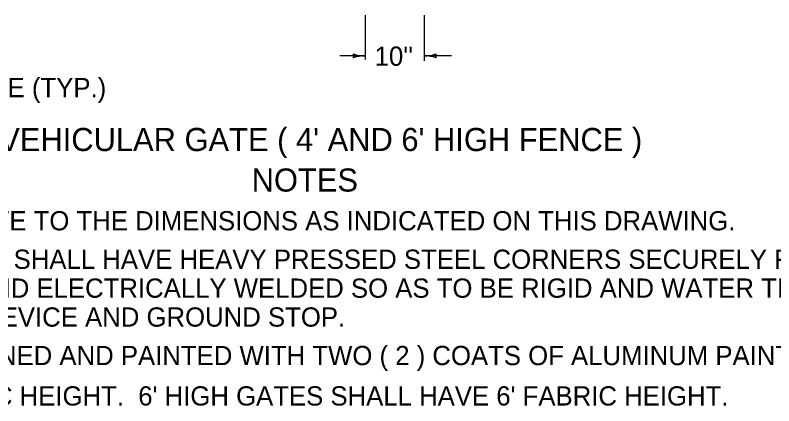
# Model space of a CAD drawing. Extents: x 1007 to 1035.5, y 1000.5 to 1021.5.
# Drawn here: x 1012.74 to 1020.63, y 1011.07 to 1015.12 of the extents above; entities that cross this region are included whole.
import ezdxf

# ---------------------------------------------------------------- set-up
doc = ezdxf.new("R2010")
doc.units = 0
doc.layers.add('Level 1', color=7, linetype='Continuous')

msp = doc.modelspace()

# ---------------------------------------------------------------- linework, layer by layer
at = {"layer": 'Level 1'}
for p, q in [((1016.3798, 1015.1247), (1016.3798, 1014.6637)), ((1016.9918, 1015.1247), (1016.9918, 1014.6508)), ((1016.3798, 1014.702), (1016.116, 1014.702)), ((1017.275, 1014.702), (1016.9918, 1014.702))]:
    msp.add_line(p, q, dxfattribs=at)
for centre, radius, start, end in [((1016.2311, 1014.702), 0.0313, 318.7746, 40.89129), ((1016.3798, 1015.0929), 0.3909, 251.34716, 269.99389), ((1016.9918, 1015.0929), 0.3909, 270, 288.66878), ((1017.1405, 1014.702), 0.0313, 138.7746, 220.89129), ((1016.3798, 1014.3111), 0.3909, 90, 108.66878), ((1016.3798, 1014.3111), 0.3909, 89.98778, 90), ((1016.9918, 1015.0929), 0.3909, 269.98778, 270), ((1016.9918, 1014.3111), 0.3909, 71.34716, 89.99389)]:
    msp.add_arc(centre, radius, start, end, dxfattribs=at)

# ---------------------------------------------------------------- texts
for s, height, p in [("10''", 0.2, (1016.477, 1014.5992)), ("CLASS ''B'' CONCRETE (TYP.)", 0.2, (1009.9306, 1014.2726)), ("VEHICULAR GATE ( 4' AND 6' HIGH FENCE )", 0.24, (1012.5742, 1013.7132)), ('NOTES', 0.24, (1015.1983, 1013.2923)), ('ALL POST SHALL BE SET IN CONCRETE TO THE DIMENSIONS AS INDICATED ON THIS DRAWING.', 0.2, (1007.7152, 1012.8894)), ('VEHICULAR AND PEDESTRIAN GATES SHALL HAVE HEAVY PRESSED STEEL CORNERS SECURELY RIVETED', 0.2, (1007.7152, 1012.4894)), ('OR SHALL BE MACHINE NOTCHED, AND ELECTRICALLY WELDED SO AS TO BE RIGID AND WATER TIGHT;', 0.2, (1007.7152, 1012.1894)), ('AND EQUIPPED WITH PADLOCKING DEVICE AND GROUND STOP.', 0.2, (1007.7152, 1011.8894)), ('ALL WELDED JOINTS SHALL BE CLEANED AND PAINTED WITH TWO ( 2 ) COATS OF ALUMINUM PAINT.', 0.2, (1007.7152, 1011.4894)), ("4' HIGH GATES SHALL HAVE 4' FABRIC HEIGHT.  6' HIGH GATES SHALL HAVE 6' FABRIC HEIGHT.", 0.2, (1007.7349, 1011.0697))]:
    msp.add_text(s, height=height, dxfattribs=at).set_placement(p)

doc.saveas('drawing.dxf')
